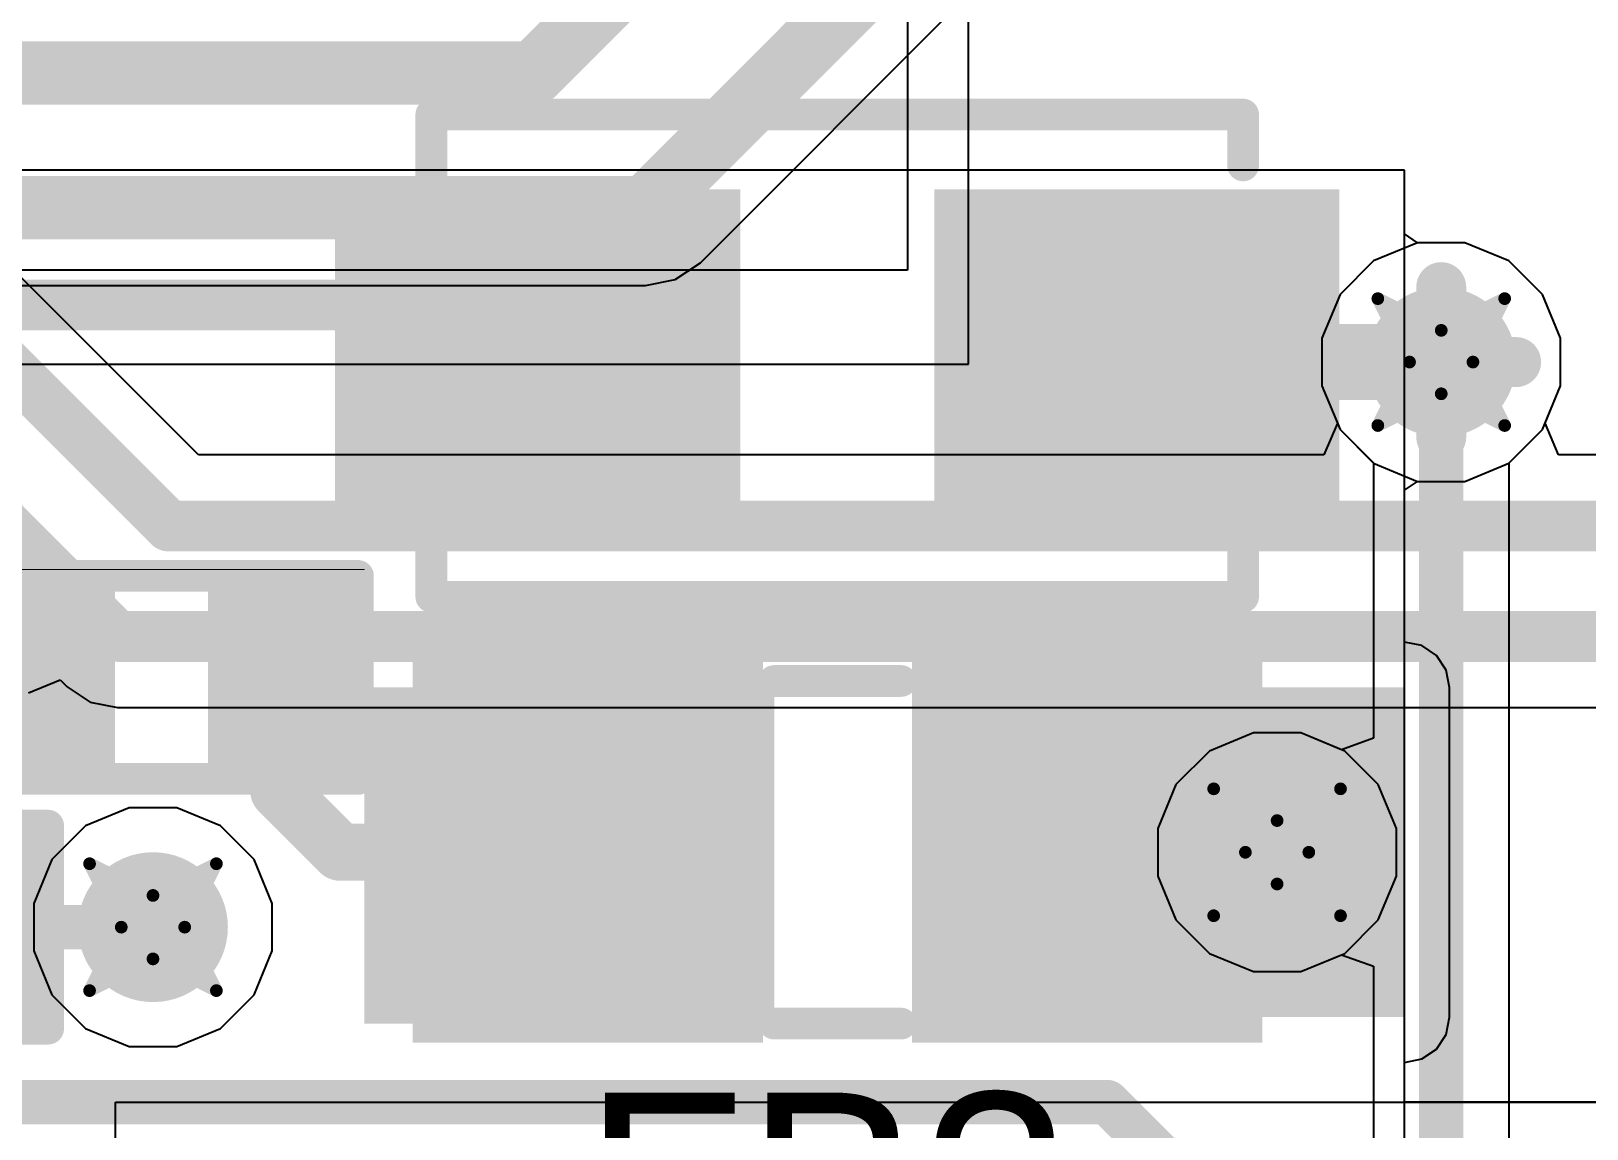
# Model space of a CAD drawing. Header units: inches. Extents: x -3 to 289, y -11 to 89.
# Drawn here: x 111.09 to 117.33, y 23.72 to 28.12 of the extents above; entities that cross this region are included whole.
import ezdxf

# ---------------------------------------------------------------- set-up
doc = ezdxf.new("R2010")
doc.units = ezdxf.units.IN
for name, color, linetype in [('Bottom Layer', 5, 'Continuous'), ('Drill Drawing', 1, 'Continuous'), ('Layer 1', 16, 'Continuous'), ('Layer 2', 76, 'Continuous'), ('Top Layer', 1, 'Continuous'), ('Top Overlay', 2, 'Continuous'), ('Top Paste', 8, 'Continuous'), ('Top Solder', 216, 'Continuous'), ('Via Holes', 16, 'Continuous')]:
    doc.layers.add(name, color=color, linetype=linetype)
doc.styles.add('Arial', font='', dxfattribs={"height": 0.2})
doc.styles.get('Arial').set_extended_font_data('Arial')

# ---------------------------------------------------------------- blocks, each defined once
blk = doc.blocks.new('R___0402_41')
at = {"layer": 'Top Layer'}
for points in [[(-0.6985, -0.3175), (-0.6985, 0.3175), (-0.2413, 0.3175), (-0.2413, -0.3175)], [(0.2413, -0.3175), (0.2413, 0.3175), (0.6985, 0.3175), (0.6985, -0.3175)]]:
    blk.add_hatch(color=1, dxfattribs=at).paths.add_polyline_path(points)
at = {"layer": 'Top Paste'}
for points in [[(-0.6985, -0.3175), (-0.6985, 0.3175), (-0.2413, 0.3175), (-0.2413, -0.3175)], [(0.2413, -0.3175), (0.2413, 0.3175), (0.6985, 0.3175), (0.6985, -0.3175)]]:
    blk.add_hatch(color=8, dxfattribs=at).paths.add_polyline_path(points)
at = {"layer": 'Top Solder'}
for points in [[(-0.7535, -0.3725), (-0.7535, 0.3725), (-0.1863, 0.3725), (-0.1863, -0.3725)], [(0.1863, -0.3725), (0.1863, 0.3725), (0.7535, 0.3725), (0.7535, -0.3725)]]:
    blk.add_hatch(color=216, dxfattribs=at).paths.add_polyline_path(points)
at = {"layer": 'Top Overlay'}
for points in [[(-0.7874, 0.4064, 0.127, 0.127, 0), (-0.7874, -0.4064, 0.127, 0.127, 0)], [(0.7874, 0.4064, 0.127, 0.127, 0), (-0.7874, 0.4064, 0.127, 0.127, 0)], [(0.7874, 0.4064, 0.127, 0.127, 0), (0.7874, -0.4064, 0.127, 0.127, 0)], [(0.7874, -0.4064, 0.127, 0.127, 0), (-0.7874, -0.4064, 0.127, 0.127, 0)], [(0.8128, -0.4318, 0.00323, 0.00323, 0), (-0.8128, -0.4318, 0.00323, 0.00323, 0)]]:
    blk.add_lwpolyline(points, format="xyseb", dxfattribs=at)
for points in [[(-0.8191, 0.4064, 0.0635, 0.0635, 1), (-0.7556, 0.4064, 0.0635, 0.0635, 1)], [(-0.8191, 0.4064, 0.0635, 0.0635, 1), (-0.7556, 0.4064, 0.0635, 0.0635, 1)], [(0.7556, 0.4064, 0.0635, 0.0635, 1), (0.8191, 0.4064, 0.0635, 0.0635, 1)], [(0.7556, 0.4064, 0.0635, 0.0635, 1), (0.8191, 0.4064, 0.0635, 0.0635, 1)], [(-0.8191, -0.4064, 0.0635, 0.0635, 1), (-0.7556, -0.4064, 0.0635, 0.0635, 1)], [(-0.8191, -0.4064, 0.0635, 0.0635, 1), (-0.7556, -0.4064, 0.0635, 0.0635, 1)], [(0.7556, -0.4064, 0.0635, 0.0635, 1), (0.8191, -0.4064, 0.0635, 0.0635, 1)], [(0.7556, -0.4064, 0.0635, 0.0635, 1), (0.8191, -0.4064, 0.0635, 0.0635, 1)], [(-0.8136, -0.4318, 0.00161, 0.00161, 1), (-0.812, -0.4318, 0.00161, 0.00161, 1)], [(0.812, -0.4318, 0.00161, 0.00161, 1), (0.8136, -0.4318, 0.00161, 0.00161, 1)]]:
    blk.add_lwpolyline(points, format="xyseb", close=True, dxfattribs=at)
blk = doc.blocks.new('I___0805_91')
at = {"layer": 'Top Layer'}
for points in [[(-1.6, 0.66), (-0.4, 0.66), (-0.4, -0.66), (-1.6, -0.66)], [(0.4, 0.66), (1.6, 0.66), (1.6, -0.66), (0.4, -0.66)]]:
    blk.add_hatch(color=1, dxfattribs=at).paths.add_polyline_path(points)
at = {"layer": 'Top Paste'}
for points in [[(-1.6, 0.66), (-0.4, 0.66), (-0.4, -0.66), (-1.6, -0.66)], [(0.4, 0.66), (1.6, 0.66), (1.6, -0.66), (0.4, -0.66)]]:
    blk.add_hatch(color=8, dxfattribs=at).paths.add_polyline_path(points)
at = {"layer": 'Top Solder'}
for points in [[(-1.7016, 0.7616), (-0.2984, 0.7616), (-0.2984, -0.7616), (-1.7016, -0.7616)], [(0.2984, 0.7616), (1.7016, 0.7616), (1.7016, -0.7616), (0.2984, -0.7616)]]:
    blk.add_hatch(color=216, dxfattribs=at).paths.add_polyline_path(points)
at = {"layer": 'Top Overlay'}
for points in [[(-0.254, 0.6858, 0.127, 0.127, 0), (0.254, 0.6858, 0.127, 0.127, 0)], [(-0.254, -0.6858, 0.127, 0.127, 0), (0.254, -0.6858, 0.127, 0.127, 0)]]:
    blk.add_lwpolyline(points, format="xyseb", dxfattribs=at)
for points in [[(-0.2857, 0.6858, 0.0635, 0.0635, 1), (-0.2223, 0.6858, 0.0635, 0.0635, 1)], [(0.2223, 0.6858, 0.0635, 0.0635, 1), (0.2857, 0.6858, 0.0635, 0.0635, 1)], [(-0.2857, -0.6858, 0.0635, 0.0635, 1), (-0.2223, -0.6858, 0.0635, 0.0635, 1)], [(0.2223, -0.6858, 0.0635, 0.0635, 1), (0.2857, -0.6858, 0.0635, 0.0635, 1)]]:
    blk.add_lwpolyline(points, format="xyseb", close=True, dxfattribs=at)
blk = doc.blocks.new('____0402_127')
at = {"layer": 'Top Layer'}
for points in [[(-0.6985, -0.3175), (-0.6985, 0.3175), (-0.2413, 0.3175), (-0.2413, -0.3175)], [(0.2413, -0.3175), (0.2413, 0.3175), (0.6985, 0.3175), (0.6985, -0.3175)]]:
    blk.add_hatch(color=1, dxfattribs=at).paths.add_polyline_path(points)
at = {"layer": 'Top Paste'}
for points in [[(-0.6985, -0.3175), (-0.6985, 0.3175), (-0.2413, 0.3175), (-0.2413, -0.3175)], [(0.2413, -0.3175), (0.2413, 0.3175), (0.6985, 0.3175), (0.6985, -0.3175)]]:
    blk.add_hatch(color=8, dxfattribs=at).paths.add_polyline_path(points)
at = {"layer": 'Top Solder'}
for points in [[(-0.7585, -0.3775), (-0.7585, 0.3775), (-0.1813, 0.3775), (-0.1813, -0.3775)], [(0.1813, -0.3775), (0.1813, 0.3775), (0.7585, 0.3775), (0.7585, -0.3775)]]:
    blk.add_hatch(color=216, dxfattribs=at).paths.add_polyline_path(points)
at = {"layer": 'Top Overlay'}
for points in [[(-0.7874, 0.4064, 0.127, 0.127, 0), (-0.7874, -0.4064, 0.127, 0.127, 0)], [(-0.2794, 0.4064, 0.127, 0.127, 0), (-0.7874, 0.4064, 0.127, 0.127, 0)], [(0.7874, 0.4064, 0.127, 0.127, 0), (0.2794, 0.4064, 0.127, 0.127, 0)], [(0.7874, 0.4064, 0.127, 0.127, 0), (0.7874, -0.4064, 0.127, 0.127, 0)], [(-0.2794, -0.4064, 0.127, 0.127, 0), (-0.7874, -0.4064, 0.127, 0.127, 0)], [(0.7874, -0.4064, 0.127, 0.127, 0), (0.2794, -0.4064, 0.127, 0.127, 0)]]:
    blk.add_lwpolyline(points, format="xyseb", dxfattribs=at)
for points in [[(-0.8191, 0.4064, 0.0635, 0.0635, 1), (-0.7556, 0.4064, 0.0635, 0.0635, 1)], [(-0.8191, 0.4064, 0.0635, 0.0635, 1), (-0.7556, 0.4064, 0.0635, 0.0635, 1)], [(-0.3111, 0.4064, 0.0635, 0.0635, 1), (-0.2477, 0.4064, 0.0635, 0.0635, 1)], [(0.2477, 0.4064, 0.0635, 0.0635, 1), (0.3111, 0.4064, 0.0635, 0.0635, 1)], [(0.7556, 0.4064, 0.0635, 0.0635, 1), (0.8191, 0.4064, 0.0635, 0.0635, 1)], [(0.7556, 0.4064, 0.0635, 0.0635, 1), (0.8191, 0.4064, 0.0635, 0.0635, 1)], [(-0.8191, -0.4064, 0.0635, 0.0635, 1), (-0.7556, -0.4064, 0.0635, 0.0635, 1)], [(-0.8191, -0.4064, 0.0635, 0.0635, 1), (-0.7556, -0.4064, 0.0635, 0.0635, 1)], [(-0.3111, -0.4064, 0.0635, 0.0635, 1), (-0.2477, -0.4064, 0.0635, 0.0635, 1)], [(0.2477, -0.4064, 0.0635, 0.0635, 1), (0.3111, -0.4064, 0.0635, 0.0635, 1)], [(0.7556, -0.4064, 0.0635, 0.0635, 1), (0.8191, -0.4064, 0.0635, 0.0635, 1)], [(0.7556, -0.4064, 0.0635, 0.0635, 1), (0.8191, -0.4064, 0.0635, 0.0635, 1)]]:
    blk.add_lwpolyline(points, format="xyseb", close=True, dxfattribs=at)
blk = doc.blocks.new('C____A_129')
at = {"layer": 'Top Layer'}
for points in [[(-1.91, 0.565), (-0.49, 0.565), (-0.49, -0.565), (-1.91, -0.565)], [(0.49, 0.565), (1.91, 0.565), (1.91, -0.565), (0.49, -0.565)]]:
    blk.add_hatch(color=1, dxfattribs=at).paths.add_polyline_path(points)
at = {"layer": 'Top Paste'}
for points in [[(-1.91, 0.565), (-0.49, 0.565), (-0.49, -0.565), (-1.91, -0.565)], [(0.49, 0.565), (1.91, 0.565), (1.91, -0.565), (0.49, -0.565)]]:
    blk.add_hatch(color=8, dxfattribs=at).paths.add_polyline_path(points)
at = {"layer": 'Top Solder'}
for points in [[(-2.0116, 0.6666), (-0.3884, 0.6666), (-0.3884, -0.6666), (-2.0116, -0.6666)], [(0.3884, 0.6666), (2.0116, 0.6666), (2.0116, -0.6666), (0.3884, -0.6666)]]:
    blk.add_hatch(color=216, dxfattribs=at).paths.add_polyline_path(points)
at = {"layer": 'Top Overlay'}
for points in [[(-1.6256, 0.9652, 0.127, 0.127, 0), (-1.6256, 0.762, 0.127, 0.127, 0)], [(1.6256, 0.9652, 0.127, 0.127, 0), (-1.6256, 0.9652, 0.127, 0.127, 0)], [(1.6256, 0.9652, 0.127, 0.127, 0), (1.6256, 0.7112, 0.127, 0.127, 0)], [(-2.4192, 0.3254, 0.2, 0.2, 0), (-2.4192, -0.2746, 0.2, 0.2, 0)], [(-2.1192, 0.0254, 0.2, 0.2, 0), (-2.7192, 0.0254, 0.2, 0.2, 0)], [(1.6256, -0.7112, 0.127, 0.127, 0), (1.6256, -0.9652, 0.127, 0.127, 0)], [(-1.6256, -0.762, 0.127, 0.127, 0), (-1.6256, -0.9652, 0.127, 0.127, 0)], [(1.6256, -0.9652, 0.127, 0.127, 0), (-1.6256, -0.9652, 0.127, 0.127, 0)]]:
    blk.add_lwpolyline(points, format="xyseb", dxfattribs=at)
for points in [[(-1.6574, 0.9652, 0.0635, 0.0635, 1), (-1.5938, 0.9652, 0.0635, 0.0635, 1)], [(-1.6574, 0.9652, 0.0635, 0.0635, 1), (-1.5938, 0.9652, 0.0635, 0.0635, 1)], [(1.5938, 0.9652, 0.0635, 0.0635, 1), (1.6574, 0.9652, 0.0635, 0.0635, 1)], [(1.5938, 0.9652, 0.0635, 0.0635, 1), (1.6574, 0.9652, 0.0635, 0.0635, 1)], [(-1.6574, 0.762, 0.0635, 0.0635, 1), (-1.5938, 0.762, 0.0635, 0.0635, 1)], [(1.5938, 0.7112, 0.0635, 0.0635, 1), (1.6574, 0.7112, 0.0635, 0.0635, 1)], [(-2.4692, 0.3254, 0.1, 0.1, 1), (-2.3692, 0.3254, 0.1, 0.1, 1)], [(-2.7692, 0.0254, 0.1, 0.1, 1), (-2.6692, 0.0254, 0.1, 0.1, 1)], [(-2.1692, 0.0254, 0.1, 0.1, 1), (-2.0692, 0.0254, 0.1, 0.1, 1)], [(-2.4692, -0.2746, 0.1, 0.1, 1), (-2.3692, -0.2746, 0.1, 0.1, 1)], [(1.5938, -0.7112, 0.0635, 0.0635, 1), (1.6574, -0.7112, 0.0635, 0.0635, 1)], [(-1.6574, -0.762, 0.0635, 0.0635, 1), (-1.5938, -0.762, 0.0635, 0.0635, 1)], [(-1.6574, -0.9652, 0.0635, 0.0635, 1), (-1.5938, -0.9652, 0.0635, 0.0635, 1)], [(-1.6574, -0.9652, 0.0635, 0.0635, 1), (-1.5938, -0.9652, 0.0635, 0.0635, 1)], [(1.5938, -0.9652, 0.0635, 0.0635, 1), (1.6574, -0.9652, 0.0635, 0.0635, 1)], [(1.5938, -0.9652, 0.0635, 0.0635, 1), (1.6574, -0.9652, 0.0635, 0.0635, 1)]]:
    blk.add_lwpolyline(points, format="xyseb", close=True, dxfattribs=at)

msp = doc.modelspace()

# ---------------------------------------------------------------- hatches: boundary and pattern name
at = {"layer": 'Bottom Layer'}
h = msp.add_hatch(color=5, dxfattribs=at)
edge = h.paths.add_edge_path()
edge.add_arc((116.7426, 26.7913), 0.3, 0, 360)
h = msp.add_hatch(color=5, dxfattribs=at)
edge = h.paths.add_edge_path()
edge.add_arc((116.0852, 24.8288), 0.3, 0, 360)
h = msp.add_hatch(color=5, dxfattribs=at)
edge = h.paths.add_edge_path()
edge.add_arc((111.583, 24.529), 0.3, 0, 360)
at = {"layer": 'Layer 1'}
h = msp.add_hatch(color=16, dxfattribs=at)
edge = h.paths.add_edge_path()
edge.add_arc((116.7426, 26.7913), 0.3, 0, 360)
h = msp.add_hatch(color=16, dxfattribs=at)
edge = h.paths.add_edge_path()
edge.add_arc((116.0852, 24.8288), 0.3, 0, 360)
h = msp.add_hatch(color=16, dxfattribs=at)
edge = h.paths.add_edge_path()
edge.add_arc((111.583, 24.529), 0.3, 0, 360)
at = {"layer": 'Layer 2'}
h = msp.add_hatch(color=76, dxfattribs=at)
edge = h.paths.add_edge_path()
edge.add_arc((116.7426, 26.7913), 0.3, 0, 360)
h = msp.add_hatch(color=76, dxfattribs=at)
edge = h.paths.add_edge_path()
edge.add_arc((116.0852, 24.8288), 0.3, 0, 360)
h = msp.add_hatch(color=76, dxfattribs=at)
edge = h.paths.add_edge_path()
edge.add_arc((111.583, 24.529), 0.3, 0, 360)
at = {"layer": 'Top Layer'}
h = msp.add_hatch(color=1, dxfattribs=at)
edge = h.paths.add_edge_path()
edge.add_arc((116.7426, 26.7913), 0.3, 0, 360)
for points in [[(109.4995, 25.2113), (111.3753, 25.2113), (111.3753, 25.8463), (109.4995, 25.8463)], [(112.4294, 24.143), (114.0711, 24.143), (114.0711, 25.4888), (112.4294, 25.4888)], [(114.7251, 24.1688), (116.5949, 24.1688), (116.5949, 25.4888), (114.7251, 25.4888)]]:
    msp.add_hatch(color=1, dxfattribs=at).paths.add_polyline_path(points)
h = msp.add_hatch(color=1, dxfattribs=at)
edge = h.paths.add_edge_path()
edge.add_arc((116.0852, 24.8288), 0.3, 0, 360)
h = msp.add_hatch(color=1, dxfattribs=at)
edge = h.paths.add_edge_path()
edge.add_arc((111.583, 24.529), 0.3, 0, 360)
at = {"layer": 'Via Holes'}
h = msp.add_hatch(color=7, dxfattribs=at)
edge = h.paths.add_edge_path()
edge.add_arc((116.7426, 26.7913), 0.15, 0, 360)
h = msp.add_hatch(color=7, dxfattribs=at)
edge = h.paths.add_edge_path()
edge.add_arc((116.0852, 24.8288), 0.15, 0, 360)
h = msp.add_hatch(color=7, dxfattribs=at)
edge = h.paths.add_edge_path()
edge.add_arc((111.583, 24.529), 0.15, 0, 360)

# ---------------------------------------------------------------- linework, layer by layer
at = {"layer": 'Bottom Layer'}
for p, q in [((111.7653, 26.4195), (108.521, 29.6639)), ((116.6475, 27.2691), (116.4719, 27.1964)), ((116.8376, 27.2691), (116.6475, 27.2691)), ((117.0132, 27.1964), (116.8376, 27.2691)), ((116.4719, 27.1964), (116.3375, 27.062)), ((117.1476, 27.062), (117.0132, 27.1964)), ((116.3375, 27.062), (116.2648, 26.8864)), ((117.2204, 26.8864), (117.1476, 27.062)), ((116.2648, 26.8864), (116.2648, 26.6963)), ((117.2204, 26.6963), (117.2204, 26.8864)), ((116.2648, 26.6963), (116.3268, 26.5465)), ((117.1583, 26.5465), (117.2204, 26.6963)), ((116.3268, 26.5465), (116.2728, 26.4195)), ((117.2124, 26.4195), (117.1583, 26.5465)), ((116.2728, 26.4195), (111.7653, 26.4195)), ((117.4182, 26.4195), (117.2124, 26.4195)), ((111.0847, 25.4666), (111.2117, 25.5192)), ((111.2117, 25.5192), (111.2396, 25.4913)), ((111.2396, 25.4913), (111.2396, 25.4913)), ((111.2396, 25.4913), (111.332, 25.4295)), ((111.332, 25.4295), (111.441, 25.4079)), ((111.441, 25.4079), (111.4411, 25.4079)), ((111.4411, 25.4079), (118.7926, 25.4079)), ((111.488, 25.0068), (111.3124, 24.9341)), ((111.6781, 25.0068), (111.488, 25.0068)), ((111.8537, 24.9341), (111.6781, 25.0068)), ((111.3124, 24.9341), (111.178, 24.7997)), ((111.9881, 24.7997), (111.8537, 24.9341)), ((111.178, 24.7997), (111.1052, 24.624)), ((112.0608, 24.624), (111.9881, 24.7997)), ((111.1052, 24.624), (111.1052, 24.434)), ((112.0608, 24.434), (112.0608, 24.624)), ((111.1052, 24.434), (111.178, 24.2584)), ((111.9881, 24.2584), (112.0608, 24.434)), ((111.178, 24.2584), (111.3124, 24.1239)), ((111.8537, 24.1239), (111.9881, 24.2584)), ((111.3124, 24.1239), (111.488, 24.0512)), ((111.6781, 24.0512), (111.8537, 24.1239)), ((111.488, 24.0512), (111.6781, 24.0512))]:
    msp.add_line(p, q, dxfattribs=at)
for points in [[(108.3195, 29.4624, 0.2032, 0.2032, 0), (111.6473, 26.1346, 0.2032, 0.2032, 0)], [(108.1652, 28.9685, 0.2032, 0.2032, 0), (111.441, 25.6927, 0.2032, 0.2032, 0)], [(111.6473, 26.1346, 0.2032, 0.2032, 0), (117.5362, 26.1346, 0.2032, 0.2032, 0)], [(111.441, 25.6927, 0.2032, 0.2032, 0), (118.7926, 25.6927, 0.2032, 0.2032, 0)]]:
    msp.add_lwpolyline(points, format="xyseb", dxfattribs=at)
for points in [[(111.5965, 26.1346, 0.1016, 0.1016, 1), (111.6981, 26.1346, 0.1016, 0.1016, 1)], [(111.5965, 26.1346, 0.1016, 0.1016, 1), (111.6981, 26.1346, 0.1016, 0.1016, 1)], [(111.3902, 25.6927, 0.1016, 0.1016, 1), (111.4918, 25.6927, 0.1016, 0.1016, 1)], [(111.3902, 25.6927, 0.1016, 0.1016, 1), (111.4918, 25.6927, 0.1016, 0.1016, 1)]]:
    msp.add_lwpolyline(points, format="xyseb", close=True, dxfattribs=at)
at = {"layer": 'Drill Drawing'}
for points in [[(116.4886, 27.0453, 0.0508, 0.0508, 0), (116.7426, 26.9183, 0.0508, 0.0508, 0)], [(116.4886, 27.0453, 0.0508, 0.0508, 0), (116.6156, 26.7913, 0.0508, 0.0508, 0)], [(116.7426, 26.9183, 0.0508, 0.0508, 0), (116.9966, 27.0453, 0.0508, 0.0508, 0)], [(116.8696, 26.7913, 0.0508, 0.0508, 0), (116.9966, 27.0453, 0.0508, 0.0508, 0)], [(116.4886, 26.5373, 0.0508, 0.0508, 0), (116.6156, 26.7913, 0.0508, 0.0508, 0)], [(116.8696, 26.7913, 0.0508, 0.0508, 0), (116.9966, 26.5373, 0.0508, 0.0508, 0)], [(116.4886, 26.5373, 0.0508, 0.0508, 0), (116.7426, 26.6643, 0.0508, 0.0508, 0)], [(116.7426, 26.6643, 0.0508, 0.0508, 0), (116.9966, 26.5373, 0.0508, 0.0508, 0)], [(115.8312, 25.0828, 0.0508, 0.0508, 0), (116.0852, 24.9558, 0.0508, 0.0508, 0)], [(115.8312, 25.0828, 0.0508, 0.0508, 0), (115.9582, 24.8288, 0.0508, 0.0508, 0)], [(116.0852, 24.9558, 0.0508, 0.0508, 0), (116.3392, 25.0828, 0.0508, 0.0508, 0)], [(116.2122, 24.8288, 0.0508, 0.0508, 0), (116.3392, 25.0828, 0.0508, 0.0508, 0)], [(111.329, 24.783, 0.0508, 0.0508, 0), (111.583, 24.656, 0.0508, 0.0508, 0)], [(111.329, 24.783, 0.0508, 0.0508, 0), (111.456, 24.529, 0.0508, 0.0508, 0)], [(111.583, 24.656, 0.0508, 0.0508, 0), (111.837, 24.783, 0.0508, 0.0508, 0)], [(111.71, 24.529, 0.0508, 0.0508, 0), (111.837, 24.783, 0.0508, 0.0508, 0)], [(115.8312, 24.5748, 0.0508, 0.0508, 0), (115.9582, 24.8288, 0.0508, 0.0508, 0)], [(116.2122, 24.8288, 0.0508, 0.0508, 0), (116.3392, 24.5748, 0.0508, 0.0508, 0)], [(115.8312, 24.5748, 0.0508, 0.0508, 0), (116.0852, 24.7018, 0.0508, 0.0508, 0)], [(116.0852, 24.7018, 0.0508, 0.0508, 0), (116.3392, 24.5748, 0.0508, 0.0508, 0)], [(111.329, 24.275, 0.0508, 0.0508, 0), (111.456, 24.529, 0.0508, 0.0508, 0)], [(111.71, 24.529, 0.0508, 0.0508, 0), (111.837, 24.275, 0.0508, 0.0508, 0)], [(111.329, 24.275, 0.0508, 0.0508, 0), (111.583, 24.402, 0.0508, 0.0508, 0)], [(111.583, 24.402, 0.0508, 0.0508, 0), (111.837, 24.275, 0.0508, 0.0508, 0)]]:
    msp.add_lwpolyline(points, format="xyseb", dxfattribs=at)
for points in [[(116.4759, 27.0453, 0.0254, 0.0254, 1), (116.5013, 27.0453, 0.0254, 0.0254, 1)], [(116.4759, 27.0453, 0.0254, 0.0254, 1), (116.5013, 27.0453, 0.0254, 0.0254, 1)], [(116.9839, 27.0453, 0.0254, 0.0254, 1), (117.0093, 27.0453, 0.0254, 0.0254, 1)], [(116.9839, 27.0453, 0.0254, 0.0254, 1), (117.0093, 27.0453, 0.0254, 0.0254, 1)], [(116.7299, 26.9183, 0.0254, 0.0254, 1), (116.7553, 26.9183, 0.0254, 0.0254, 1)], [(116.7299, 26.9183, 0.0254, 0.0254, 1), (116.7553, 26.9183, 0.0254, 0.0254, 1)], [(116.6029, 26.7913, 0.0254, 0.0254, 1), (116.6283, 26.7913, 0.0254, 0.0254, 1)], [(116.6029, 26.7913, 0.0254, 0.0254, 1), (116.6283, 26.7913, 0.0254, 0.0254, 1)], [(116.8569, 26.7913, 0.0254, 0.0254, 1), (116.8823, 26.7913, 0.0254, 0.0254, 1)], [(116.8569, 26.7913, 0.0254, 0.0254, 1), (116.8823, 26.7913, 0.0254, 0.0254, 1)], [(116.7299, 26.6643, 0.0254, 0.0254, 1), (116.7553, 26.6643, 0.0254, 0.0254, 1)], [(116.7299, 26.6643, 0.0254, 0.0254, 1), (116.7553, 26.6643, 0.0254, 0.0254, 1)], [(116.4759, 26.5373, 0.0254, 0.0254, 1), (116.5013, 26.5373, 0.0254, 0.0254, 1)], [(116.4759, 26.5373, 0.0254, 0.0254, 1), (116.5013, 26.5373, 0.0254, 0.0254, 1)], [(116.9839, 26.5373, 0.0254, 0.0254, 1), (117.0093, 26.5373, 0.0254, 0.0254, 1)], [(116.9839, 26.5373, 0.0254, 0.0254, 1), (117.0093, 26.5373, 0.0254, 0.0254, 1)], [(115.8185, 25.0828, 0.0254, 0.0254, 1), (115.8439, 25.0828, 0.0254, 0.0254, 1)], [(115.8185, 25.0828, 0.0254, 0.0254, 1), (115.8439, 25.0828, 0.0254, 0.0254, 1)], [(116.3265, 25.0828, 0.0254, 0.0254, 1), (116.3519, 25.0828, 0.0254, 0.0254, 1)], [(116.3265, 25.0828, 0.0254, 0.0254, 1), (116.3519, 25.0828, 0.0254, 0.0254, 1)], [(116.0725, 24.9558, 0.0254, 0.0254, 1), (116.0979, 24.9558, 0.0254, 0.0254, 1)], [(116.0725, 24.9558, 0.0254, 0.0254, 1), (116.0979, 24.9558, 0.0254, 0.0254, 1)], [(111.3163, 24.783, 0.0254, 0.0254, 1), (111.3417, 24.783, 0.0254, 0.0254, 1)], [(111.3163, 24.783, 0.0254, 0.0254, 1), (111.3417, 24.783, 0.0254, 0.0254, 1)], [(111.8243, 24.783, 0.0254, 0.0254, 1), (111.8497, 24.783, 0.0254, 0.0254, 1)], [(111.8243, 24.783, 0.0254, 0.0254, 1), (111.8497, 24.783, 0.0254, 0.0254, 1)], [(115.9455, 24.8288, 0.0254, 0.0254, 1), (115.9709, 24.8288, 0.0254, 0.0254, 1)], [(115.9455, 24.8288, 0.0254, 0.0254, 1), (115.9709, 24.8288, 0.0254, 0.0254, 1)], [(116.1995, 24.8288, 0.0254, 0.0254, 1), (116.2249, 24.8288, 0.0254, 0.0254, 1)], [(116.1995, 24.8288, 0.0254, 0.0254, 1), (116.2249, 24.8288, 0.0254, 0.0254, 1)], [(111.5703, 24.656, 0.0254, 0.0254, 1), (111.5957, 24.656, 0.0254, 0.0254, 1)], [(111.5703, 24.656, 0.0254, 0.0254, 1), (111.5957, 24.656, 0.0254, 0.0254, 1)], [(116.0725, 24.7018, 0.0254, 0.0254, 1), (116.0979, 24.7018, 0.0254, 0.0254, 1)], [(116.0725, 24.7018, 0.0254, 0.0254, 1), (116.0979, 24.7018, 0.0254, 0.0254, 1)], [(111.4433, 24.529, 0.0254, 0.0254, 1), (111.4687, 24.529, 0.0254, 0.0254, 1)], [(111.4433, 24.529, 0.0254, 0.0254, 1), (111.4687, 24.529, 0.0254, 0.0254, 1)], [(111.6973, 24.529, 0.0254, 0.0254, 1), (111.7227, 24.529, 0.0254, 0.0254, 1)], [(111.6973, 24.529, 0.0254, 0.0254, 1), (111.7227, 24.529, 0.0254, 0.0254, 1)], [(115.8185, 24.5748, 0.0254, 0.0254, 1), (115.8439, 24.5748, 0.0254, 0.0254, 1)], [(115.8185, 24.5748, 0.0254, 0.0254, 1), (115.8439, 24.5748, 0.0254, 0.0254, 1)], [(116.3265, 24.5748, 0.0254, 0.0254, 1), (116.3519, 24.5748, 0.0254, 0.0254, 1)], [(116.3265, 24.5748, 0.0254, 0.0254, 1), (116.3519, 24.5748, 0.0254, 0.0254, 1)], [(111.5703, 24.402, 0.0254, 0.0254, 1), (111.5957, 24.402, 0.0254, 0.0254, 1)], [(111.5703, 24.402, 0.0254, 0.0254, 1), (111.5957, 24.402, 0.0254, 0.0254, 1)], [(111.3163, 24.275, 0.0254, 0.0254, 1), (111.3417, 24.275, 0.0254, 0.0254, 1)], [(111.3163, 24.275, 0.0254, 0.0254, 1), (111.3417, 24.275, 0.0254, 0.0254, 1)], [(111.8243, 24.275, 0.0254, 0.0254, 1), (111.8497, 24.275, 0.0254, 0.0254, 1)], [(111.8243, 24.275, 0.0254, 0.0254, 1), (111.8497, 24.275, 0.0254, 0.0254, 1)]]:
    msp.add_lwpolyline(points, format="xyseb", close=True, dxfattribs=at)
at = {"layer": 'Layer 1'}
for p, q in [((113.7752, 27.1892), (114.9808, 28.3948)), ((116.6475, 27.2691), (116.4719, 27.1964)), ((116.8376, 27.2691), (116.6475, 27.2691)), ((117.0132, 27.1964), (116.8376, 27.2691)), ((113.6744, 27.1219), (113.7752, 27.1892)), ((116.4719, 27.1964), (116.3375, 27.062)), ((117.1476, 27.062), (117.0132, 27.1964)), ((113.5555, 27.0982), (113.6744, 27.1219)), ((110.7515, 27.0982), (113.5555, 27.0982)), ((116.3375, 27.062), (116.2648, 26.8864)), ((117.2204, 26.8864), (117.1476, 27.062)), ((116.2648, 26.8864), (116.2648, 26.6963)), ((117.2204, 26.6963), (117.2204, 26.8864)), ((116.2648, 26.6963), (116.3375, 26.5207)), ((117.1476, 26.5207), (117.2204, 26.6963)), ((116.3375, 26.5207), (116.4707, 26.3875)), ((117.0145, 26.3875), (117.1476, 26.5207)), ((116.4707, 26.3875), (116.4707, 25.285)), ((117.0145, 23.1286), (117.0145, 26.3875)), ((115.9902, 25.3066), (115.8146, 25.2339)), ((116.1803, 25.3066), (115.9902, 25.3066)), ((116.3437, 25.239), (116.1803, 25.3066)), ((116.4707, 25.285), (116.3437, 25.239)), ((115.8146, 25.2339), (115.6802, 25.0995)), ((115.6802, 25.0995), (115.6074, 24.9239)), ((115.6074, 24.9239), (115.6074, 24.7338)), ((115.6074, 24.7338), (115.6802, 24.5582)), ((115.6802, 24.5582), (115.8146, 24.4238)), ((115.8146, 24.4238), (115.9902, 24.351)), ((116.1803, 24.351), (116.3437, 24.4187)), ((116.3437, 24.4187), (116.4707, 24.3726)), ((116.4707, 24.3726), (116.4707, 23.2412)), ((115.9902, 24.351), (116.1803, 24.351))]:
    msp.add_line(p, q, dxfattribs=at)
for points in [[(113.1088, 27.9483, 0.254, 0.254, 0), (113.7746, 28.6141, 0.254, 0.254, 0)], [(113.5555, 27.409, 0.254, 0.254, 0), (114.7611, 28.6146, 0.254, 0.254, 0)], [(107.7875, 27.9483, 0.254, 0.254, 0), (113.1088, 27.9483, 0.254, 0.254, 0)], [(110.6228, 27.409, 0.254, 0.254, 0), (113.5555, 27.409, 0.254, 0.254, 0)], [(116.7426, 23.1286, 0.1778, 0.1778, 0), (116.7426, 26.9945, 0.1778, 0.1778, 0)]]:
    msp.add_lwpolyline(points, format="xyseb", dxfattribs=at)
for points in [[(113.0453, 27.9483, 0.127, 0.127, 1), (113.1723, 27.9483, 0.127, 0.127, 1)], [(113.0453, 27.9483, 0.127, 0.127, 1), (113.1723, 27.9483, 0.127, 0.127, 1)], [(113.492, 27.409, 0.127, 0.127, 1), (113.619, 27.409, 0.127, 0.127, 1)], [(113.492, 27.409, 0.127, 0.127, 1), (113.619, 27.409, 0.127, 0.127, 1)], [(116.6981, 26.9945, 0.0889, 0.0889, 1), (116.787, 26.9945, 0.0889, 0.0889, 1)]]:
    msp.add_lwpolyline(points, format="xyseb", close=True, dxfattribs=at)
at = {"layer": 'Layer 2'}
for p, q in [((114.6048, 29.9956), (114.6048, 27.1596)), ((114.8491, 26.7832), (114.8491, 29.9702)), ((116.6475, 27.2691), (116.4719, 27.1964)), ((116.8376, 27.2691), (116.6475, 27.2691)), ((117.0132, 27.1964), (116.8376, 27.2691)), ((116.4719, 27.1964), (116.3375, 27.062)), ((117.1476, 27.062), (117.0132, 27.1964)), ((114.6048, 27.1596), (94.6875, 27.1596)), ((116.3375, 27.062), (116.2648, 26.8864)), ((117.2204, 26.8864), (117.1476, 27.062)), ((116.2648, 26.8864), (116.2648, 26.6963)), ((117.2204, 26.6963), (117.2204, 26.8864)), ((109.6283, 26.7832), (114.8491, 26.7832)), ((116.2648, 26.6963), (116.3375, 26.5207)), ((117.1476, 26.5207), (117.2204, 26.6963)), ((116.3375, 26.5207), (116.4719, 26.3863)), ((117.0132, 26.3863), (117.1476, 26.5207)), ((116.4719, 26.3863), (116.6475, 26.3135)), ((116.8376, 26.3135), (117.0132, 26.3863)), ((116.6475, 26.3135), (116.8376, 26.3135)), ((115.9902, 25.3066), (115.8146, 25.2339)), ((116.1803, 25.3066), (115.9902, 25.3066)), ((116.3559, 25.2339), (116.1803, 25.3066)), ((115.8146, 25.2339), (115.6802, 25.0995)), ((116.4903, 25.0995), (116.3559, 25.2339)), ((115.6802, 25.0995), (115.6074, 24.9239)), ((116.563, 24.9239), (116.4903, 25.0995)), ((111.488, 25.0068), (111.3124, 24.9341)), ((111.6781, 25.0068), (111.488, 25.0068)), ((111.8537, 24.9341), (111.6781, 25.0068)), ((111.3124, 24.9341), (111.178, 24.7997)), ((111.9881, 24.7997), (111.8537, 24.9341)), ((115.6074, 24.9239), (115.6074, 24.7338)), ((116.563, 24.7338), (116.563, 24.9239)), ((111.178, 24.7997), (111.1052, 24.624)), ((112.0608, 24.624), (111.9881, 24.7997)), ((115.6074, 24.7338), (115.6802, 24.5582)), ((116.4903, 24.5582), (116.563, 24.7338)), ((111.1052, 24.624), (111.1052, 24.434)), ((112.0608, 24.434), (112.0608, 24.624)), ((115.6802, 24.5582), (115.8146, 24.4238)), ((116.3559, 24.4238), (116.4903, 24.5582)), ((111.1052, 24.434), (111.178, 24.2584)), ((111.9881, 24.2584), (112.0608, 24.434)), ((115.8146, 24.4238), (115.9902, 24.351)), ((116.1803, 24.351), (116.3559, 24.4238)), ((115.9902, 24.351), (116.1803, 24.351)), ((111.178, 24.2584), (111.3124, 24.1239)), ((111.8537, 24.1239), (111.9881, 24.2584)), ((111.3124, 24.1239), (111.488, 24.0512)), ((111.6781, 24.0512), (111.8537, 24.1239)), ((111.488, 24.0512), (111.6781, 24.0512))]:
    msp.add_line(p, q, dxfattribs=at)
at = {"layer": 'Top Layer'}
for p, q in [((116.5949, 27.559), (110.3653, 27.559)), ((112.2356, 27.559), (110.3653, 27.559)), ((114.0112, 27.5595), (112.2356, 27.5595)), ((112.2356, 27.5595), (112.2356, 27.559)), ((114.0112, 27.559), (114.0112, 27.5595)), ((114.6356, 27.559), (114.0112, 27.559)), ((116.4112, 27.5595), (114.6356, 27.5595)), ((114.6356, 27.5595), (114.6356, 27.559)), ((116.4112, 27.559), (116.4112, 27.5595)), ((116.5949, 27.559), (116.4112, 27.559)), ((116.5949, 22.2426), (116.5949, 27.559)), ((116.5949, 27.3043), (116.5949, 27.559)), ((116.6475, 27.2691), (116.5949, 27.3043)), ((116.8376, 27.2691), (116.6475, 27.2691)), ((117.0132, 27.1964), (116.8376, 27.2691)), ((117.1476, 27.062), (117.0132, 27.1964)), ((117.2204, 26.8864), (117.1476, 27.062)), ((117.2204, 26.6963), (117.2204, 26.8864)), ((117.1476, 26.5207), (117.2204, 26.6963)), ((117.0132, 26.3863), (117.1476, 26.5207)), ((116.8376, 26.3135), (117.0132, 26.3863)), ((116.5949, 26.2783), (116.6475, 26.3135)), ((116.6475, 26.3135), (116.8376, 26.3135)), ((116.5949, 25.6701), (116.5949, 26.2783)), ((116.6643, 25.6563), (116.5949, 25.6701)), ((116.7231, 25.617), (116.6643, 25.6563)), ((116.7624, 25.5582), (116.7231, 25.617)), ((116.7762, 25.4888), (116.7624, 25.5582)), ((116.7762, 24.1688), (116.7762, 25.4888)), ((116.7624, 24.0995), (116.7762, 24.1688)), ((116.7231, 24.0407), (116.7624, 24.0995)), ((116.5949, 23.9876), (116.6643, 24.0014)), ((116.6643, 24.0014), (116.7231, 24.0407)), ((116.5949, 23.8288), (116.5949, 23.9876)), ((111.4325, 20.5173), (111.4325, 23.8288)), ((111.4325, 23.8288), (117.9671, 23.8288)), ((117.9671, 23.8288), (116.5949, 23.8288))]:
    msp.add_line(p, q, dxfattribs=at)
for points in [[(109.0419, 27.0199, 0.2032, 0.2032, 0), (112.7932, 27.0199, 0.2032, 0.2032, 0)], [(115.5234, 27.0199, 0.1778, 0.1778, 0), (115.5488, 26.9945, 0.1778, 0.1778, 0)], [(115.5488, 26.7913, 0.3048, 0.3048, 0), (116.7426, 26.7913, 0.3048, 0.3048, 0)], [(112.0865, 25.0751, 0.2286, 0.2286, 0), (112.0865, 25.5288, 0.2286, 0.2286, 0)], [(112.0865, 25.0751, 0.2286, 0.2286, 0), (112.3328, 24.8288, 0.2286, 0.2286, 0)], [(115.3251, 24.8288, 0.508, 0.508, 0), (116.0852, 24.8288, 0.508, 0.508, 0)], [(116.0852, 24.8288, 0.508, 0.508, 0), (116.1029, 24.8465, 0.508, 0.508, 0)], [(112.3328, 24.8288, 0.2286, 0.2286, 0), (113.3251, 24.8288, 0.2286, 0.2286, 0)], [(110.8457, 24.529, 0.1778, 0.1778, 0), (111.583, 24.529, 0.1778, 0.1778, 0)], [(107.7875, 23.8288, 0.1778, 0.1778, 0), (115.4043, 23.8288, 0.1778, 0.1778, 0)], [(115.4043, 23.8288, 0.1778, 0.1778, 0), (116.0549, 23.1782, 0.1778, 0.1778, 0)]]:
    msp.add_lwpolyline(points, format="xyseb", dxfattribs=at)
for points in [[(112.7424, 27.0199, 0.1016, 0.1016, 1), (112.844, 27.0199, 0.1016, 0.1016, 1)], [(115.4789, 27.0199, 0.0889, 0.0889, 1), (115.5678, 27.0199, 0.0889, 0.0889, 1)], [(115.5043, 26.9945, 0.0889, 0.0889, 1), (115.5932, 26.9945, 0.0889, 0.0889, 1)], [(115.4726, 26.7913, 0.1524, 0.1524, 1), (115.625, 26.7913, 0.1524, 0.1524, 1)], [(116.6664, 26.7913, 0.1524, 0.1524, 1), (116.8188, 26.7913, 0.1524, 0.1524, 1)], [(112.0294, 25.5288, 0.1143, 0.1143, 1), (112.1437, 25.5288, 0.1143, 0.1143, 1)], [(112.0294, 25.0751, 0.1143, 0.1143, 1), (112.1437, 25.0751, 0.1143, 0.1143, 1)], [(112.0294, 25.0751, 0.1143, 0.1143, 1), (112.1437, 25.0751, 0.1143, 0.1143, 1)], [(115.1981, 24.8288, 0.254, 0.254, 1), (115.4521, 24.8288, 0.254, 0.254, 1)], [(115.9582, 24.8288, 0.254, 0.254, 1), (116.2122, 24.8288, 0.254, 0.254, 1)], [(115.9582, 24.8288, 0.254, 0.254, 1), (116.2122, 24.8288, 0.254, 0.254, 1)], [(115.9759, 24.8465, 0.254, 0.254, 1), (116.2299, 24.8465, 0.254, 0.254, 1)], [(112.2757, 24.8288, 0.1143, 0.1143, 1), (112.39, 24.8288, 0.1143, 0.1143, 1)], [(112.2757, 24.8288, 0.1143, 0.1143, 1), (112.39, 24.8288, 0.1143, 0.1143, 1)], [(113.2679, 24.8288, 0.1143, 0.1143, 1), (113.3822, 24.8288, 0.1143, 0.1143, 1)], [(111.5386, 24.529, 0.0889, 0.0889, 1), (111.6275, 24.529, 0.0889, 0.0889, 1)], [(115.3598, 23.8288, 0.0889, 0.0889, 1), (115.4487, 23.8288, 0.0889, 0.0889, 1)], [(115.3598, 23.8288, 0.0889, 0.0889, 1), (115.4487, 23.8288, 0.0889, 0.0889, 1)]]:
    msp.add_lwpolyline(points, format="xyseb", close=True, dxfattribs=at)
at = {"layer": 'Top Overlay'}
msp.add_lwpolyline([(112.404, 25.6927, 0.127, 0.127, 0), (116.9382, 25.6927, 0.127, 0.127, 0)], format="xyseb", dxfattribs=at)
for points in [[(112.3723, 25.6927, 0.0635, 0.0635, 1), (112.4358, 25.6927, 0.0635, 0.0635, 1)], [(116.9065, 25.6927, 0.0635, 0.0635, 1), (116.97, 25.6927, 0.0635, 0.0635, 1)]]:
    msp.add_lwpolyline(points, format="xyseb", close=True, dxfattribs=at)

# ---------------------------------------------------------------- block references
at = {"rotation": 180}
for name, p in [('C____A_129', (114.3234, 26.8167)), ('R___0402_41', (111.6166, 25.5288)), ('____0402_127', (110.3758, 24.529))]:
    msp.add_blockref(name, p, dxfattribs=at)
msp.add_blockref('I___0805_91', (114.3251, 24.8288))

# ---------------------------------------------------------------- texts
at = {"layer": 'Top Overlay', "style": 'Arial'}
msp.add_text('FB3', height=0.762, dxfattribs=at).set_placement((113.3058, 23.1049))

doc.saveas('drawing.dxf')
